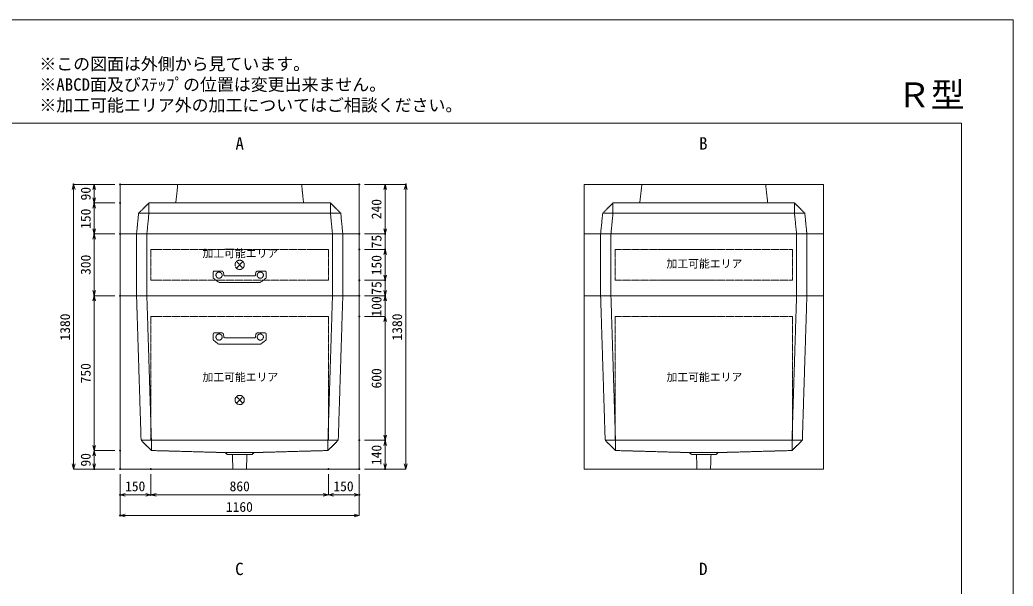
# Model space of a CAD drawing. Units: millimetres, scale not verified. Extents: x -3712 to 3712, y -2625 to 2625.
# Drawn here: x -1103 to 3712, y -120 to 2625 of the extents above; entities that cross this region are included whole.
import ezdxf
from ezdxf.enums import TextEntityAlignment as Align

# ---------------------------------------------------------------- set-up
doc = ezdxf.new("R2010")
doc.units = ezdxf.units.MM
doc.header["$LTSCALE"] = 10
doc.header["$PDMODE"] = 32
doc.header["$PDSIZE"] = 5
doc.linetypes.add('LONG_DASHED1', pattern=[7, 6, -1])
doc.linetypes.add('LONG_DOUBLE_CHAIN', pattern=[21.8, 18, -1, 0.6, -0.6, 0.6, -1])
for name, color, linetype, lineweight in [('0-0_D-TTL', 7, 'Continuous', 9), ('0-1_Defpoints', 7, 'Continuous', 9), ('0-3_D-TTL-TXT', 7, 'Continuous', 9), ('0-4_D-STR-TXT', 7, 'Continuous', 9), ('0-5_D-STR-DIM', 3, 'Continuous', 9), ('0-6_0', 7, 'Continuous', 9), ('0-7_D-STR-STR3', 2, 'LONG_DASHED1', 9), ('0-8_D-STR', 7, 'LONG_DASHED1', 9), ('0-A_D-STR-STR5', 1, 'LONG_DOUBLE_CHAIN', 9)]:
    doc.layers.add(name, color=color, linetype=linetype, lineweight=lineweight)
doc.styles.add('ＭＳ ゴシック', font='')
doc.styles.get('ＭＳ ゴシック').set_extended_font_data('MS Gothic')

# ---------------------------------------------------------------- blocks, each defined once
blk = doc.blocks.new('A$C4DE05FD1')
at = {"layer": '0-0_D-TTL', "color": 134}
for p, q in [((2000, 38000), (57400, 38000)), ((57400, 38000), (57400, 2000))]:
    blk.add_line(p, q, dxfattribs=at)
at = {"layer": '0-1_Defpoints', "color": 134}
for p, q in [((0, 42000), (59400, 42000)), ((59400, 42000), (59400, 0))]:
    blk.add_line(p, q, dxfattribs=at)
at = {"layer": '0-3_D-TTL-TXT', "style": 'ＭＳ ゴシック'}
for s, p in [('※この図面は外側から見ています。', (21630.46, 39907.83)), ('※ABCD面及びｽﾃｯﾌﾟの位置は変更出来ません。', (21630.46, 39107.83)), ('※加工可能エリア外の加工についてはご相談ください。', (21630.46, 38307.83))]:
    blk.add_text(s, height=481.1, dxfattribs=at).set_placement(p, align=Align.BOTTOM_LEFT)
blk = doc.blocks.new('_Open30')
at = {"layer": '0-6_0'}
blk.add_line((0, 0), (-10, 0), dxfattribs=at)
blk.add_lwpolyline([(-10, 2.679), (0, 0), (-10, -2.679)], dxfattribs=at)
blk = doc.blocks.new('A$C31CA379A')
at = {"layer": '0-4_D-STR-TXT', "style": 'ＭＳ ゴシック'}
for s, p in [('A', (-162.94, -1095.26)), ('B', (17819.31, -1095.26)), ('C', (-175.69, -17595.27)), ('D', (17819.31, -17595.27))]:
    blk.add_text(s, height=481.1, dxfattribs=at).set_placement(p, align=Align.BOTTOM_LEFT)
blk = doc.blocks.new('A$C2F2F3E0C')
at = {"layer": '0-8_D-STR', "linetype": 'Continuous'}
for p, q in [((-5800, 2400), (5800, 2400)), ((-5800, 0), (-5800, 2400)), ((5800, 2400), (5800, 0)), ((-5800, 0), (5800, 0))]:
    blk.add_line(p, q, dxfattribs=at)
at = {"layer": '0-8_D-STR'}
for p, q in [((-3000, 2400), (-3100, 1500)), ((3000, 2400), (3100, 1500)), ((-4900, 1000), (-4400, 1500)), ((4400, 1500), (-4400, 1500)), ((-4400, 1000), (-4400, 1500)), ((4900, 1000), (4400, 1500)), ((4400, 1000), (4400, 1500)), ((-4900, 1000), (-5000, 0)), ((4900, 1000), (-4900, 1000)), ((-4400, 1000), (-4500, 0)), ((4400, 1000), (4500, 0)), ((4900, 1000), (5000, 0))]:
    blk.add_line(p, q, dxfattribs=at)
blk = doc.blocks.new('A$C27844A11')
at = {"layer": '0-7_D-STR-STR3'}
for p, q in [((-1280, 500), (-1280, 226.8)), ((-1230, 550), (-879.2, 550)), ((1230, 550), (879.2, 550)), ((1280, 500), (1280, 226.8)), ((-1257.7, 185.2), (-1030.2, 16.8)), ((974.7, 0), (-974.7, 0)), ((-779.6, 458.7), (-771, 360.6)), ((721.2, 315), (-721.2, 315)), ((779.6, 458.7), (771, 360.6)), ((1257.7, 185.2), (1030.2, 16.8))]:
    blk.add_line(p, q, dxfattribs=at)
for centre in [(-1000, 350), (1000, 350)]:
    blk.add_circle(centre, 150, dxfattribs=at)
for centre, radius, start, end in [((-1230, 500), 50, 90, 180), ((-879.2, 450), 100, 5, 90), ((879.2, 450), 100, 90, 175), ((1230, 500), 50, 0, 90), ((-1230, 226.8), 50, 180, 236.30993), ((-974.7, 100), 100, 236.30993, 270), ((-721.2, 365), 50, 185, 270), ((721.2, 365), 50, 270, 355), ((974.7, 100), 100, 270, 303.69007), ((1230, 226.8), 50, 303.69007, 0)]:
    blk.add_arc(centre, radius, start, end, dxfattribs=at)
blk = doc.blocks.new('A$C537D4488')
at = {"layer": '0-8_D-STR', "linetype": 'Continuous'}
for p, q in [((-5800, -3000), (-5800, 0)), ((5800, -3000), (-5800, -3000))]:
    blk.add_line(p, q, dxfattribs=at)
at = {"layer": '0-8_D-STR'}
for p, q in [((-5000, 0), (-5000, -3000)), ((-4500, 0), (-4500, -3000)), ((4500, 0), (4500, -3000)), ((5000, 0), (5000, -3000))]:
    blk.add_line(p, q, dxfattribs=at)
at = {"layer": '0-8_D-STR', "linetype": 'Continuous'}
blk.add_lwpolyline([(5800, -3000), (5800, 0), (-5800, 0)], dxfattribs=at)
at = {"layer": '0-A_D-STR-STR5'}
for p, q in [((4300, -750), (4300, -2250)), ((4300, -2250), (-4300, -2250))]:
    blk.add_line(p, q, dxfattribs=at)
blk.add_lwpolyline([(4300, -750), (-4300, -750), (-4300, -2250)], dxfattribs=at)
blk = doc.blocks.new('A$C2F1459DB')
at = {"layer": '0-8_D-STR', "linetype": 'Continuous'}
for p, q in [((-5800, 0), (5800, 0)), ((-5800, -8400), (-5800, 0)), ((5800, -8400), (5800, 0)), ((-5800, -8400), (5800, -8400))]:
    blk.add_line(p, q, dxfattribs=at)
at = {"layer": '0-8_D-STR'}
for p, q in [((-5000, 0), (-4780, -7000)), ((-4500, 0), (-4280, -7000)), ((4500, 0), (4280, -7000)), ((5000, 0), (4780, -7000)), ((-4280, -7500), (-4780, -7000)), ((-4780, -7000), (4780, -7000)), ((-4280, -7500), (-4280, -7000)), ((4280, -7500), (4780, -7000)), ((4280, -7500), (4280, -7000)), ((-4280, -7500), (-700, -7600)), ((-600, -7690), (-700, -7600)), ((700, -7600), (-700, -7600)), ((600, -7690), (-600, -7690)), ((-329.8, -8400), (-352.5, -7690)), ((329.8, -8400), (352.5, -7690)), ((600, -7690), (700, -7600)), ((4280, -7500), (700, -7600))]:
    blk.add_line(p, q, dxfattribs=at)
at = {"layer": '0-A_D-STR-STR5'}
for p, q in [((4300, -1000), (4300, -7000)), ((4300, -7000), (-4300, -7000))]:
    blk.add_line(p, q, dxfattribs=at)
blk.add_lwpolyline([(4300, -1000), (-4300, -1000), (-4300, -7000)], dxfattribs=at)
blk = doc.blocks.new('A$C1C640AAB')
at = {"layer": '0-A_D-STR-STR5'}
for p, q in [((-159.1, -159.1), (159.1, 159.1)), ((-159.1, 159.1), (159.1, -159.1))]:
    blk.add_line(p, q, dxfattribs=at)
blk.add_circle((0, 0), 225, dxfattribs=at)
blk = doc.blocks.new('A$C17603a9a')
at = {"layer": '0-8_D-STR'}
blk.add_blockref('A$C537D4488', (0, 0), dxfattribs=at)
at = {"layer": '0-A_D-STR-STR5'}
blk.add_blockref('A$C1C640AAB', (0, -1500), dxfattribs=at)
blk = doc.blocks.new('A$C0a511f1a')
at = {"layer": '0-8_D-STR'}
blk.add_blockref('A$C2F1459DB', (0, 0), dxfattribs=at)
at = {"layer": '0-A_D-STR-STR5'}
blk.add_blockref('A$C1C640AAB', (0, -5050), dxfattribs=at)

msp = doc.modelspace()

# ---------------------------------------------------------------- linework, layer by layer
at = {"layer": '0-1_Defpoints'}
for p in [(-842.5, 1827.5), (-617.5, 1827.5), (-617.5, 1827.5), (542.5, 1827.5), (767.5, 1827.5), (-742.5, 1737.5), (-617.5, 1737.5), (-742.5, 1587.5), (-742.5, 1587.5), (-617.5, 1587.5), (-617.5, 1587.5), (542.5, 1587.5), (542.5, 1587.5), (667.5, 1587.5), (542.5, 1512.5), (542.5, 1512.5), (667.5, 1512.5), (542.5, 1362.5), (542.5, 1362.5), (667.5, 1362.5), (-742.5, 1287.5), (-617.5, 1287.5), (542.5, 1287.5), (542.5, 1287.5), (667.5, 1287.5), (542.5, 1187.5), (542.5, 587.5), (667.5, 587.5), (-617.5, 537.5), (-742.5, 447.5), (-617.5, 447.5), (-617.5, 447.5), (-617.5, 447.5), (-467.5, 447.5), (392.5, 447.5), (392.5, 447.5), (542.5, 447.5), (542.5, 447.5), (542.5, 447.5), (667.5, 447.5), (-617.5, 322.5), (-467.5, 322.5), (542.5, 322.5), (-617.5, 222.5)]:
    msp.add_point(p, dxfattribs=at)
at = {"layer": '0-5_D-STR-DIM'}
for p, q in [((-642.5, 1827.5), (-842.5, 1827.5)), ((-842.5, 472.5), (-842.5, 1802.5)), ((-642.5, 1827.5), (-742.5, 1827.5)), ((-742.5, 1802.5), (-742.5, 1762.5)), ((567.5, 1827.5), (667.5, 1827.5)), ((567.5, 1827.5), (767.5, 1827.5)), ((667.5, 1802.5), (667.5, 1612.5)), ((767.5, 472.5), (767.5, 1802.5)), ((-642.5, 1737.5), (-742.5, 1737.5)), ((-642.5, 1737.5), (-742.5, 1737.5)), ((-742.5, 1712.5), (-742.5, 1612.5)), ((667.5, 1612.5), (667.5, 1637.5)), ((-642.5, 1587.5), (-742.5, 1587.5)), ((-642.5, 1587.5), (-742.5, 1587.5)), ((-742.5, 1312.5), (-742.5, 1562.5)), ((567.5, 1587.5), (667.5, 1587.5)), ((567.5, 1587.5), (667.5, 1587.5)), ((667.5, 1512.5), (667.5, 1587.5)), ((567.5, 1512.5), (667.5, 1512.5)), ((567.5, 1512.5), (667.5, 1512.5)), ((667.5, 1487.5), (667.5, 1462.5)), ((667.5, 1387.5), (667.5, 1487.5)), ((667.5, 1387.5), (667.5, 1412.5)), ((567.5, 1362.5), (667.5, 1362.5)), ((567.5, 1362.5), (667.5, 1362.5)), ((667.5, 1287.5), (667.5, 1362.5)), ((667.5, 1312.5), (667.5, 1337.5)), ((-642.5, 1287.5), (-742.5, 1287.5)), ((-642.5, 1287.5), (-742.5, 1287.5)), ((-742.5, 562.5), (-742.5, 1262.5)), ((567.5, 1287.5), (667.5, 1287.5)), ((567.5, 1287.5), (667.5, 1287.5)), ((667.5, 1187.5), (667.5, 1287.5)), ((667.5, 1262.5), (667.5, 1237.5)), ((567.5, 1187.5), (667.5, 1187.5)), ((567.5, 1187.5), (667.5, 1187.5)), ((667.5, 1162.5), (667.5, 1137.5)), ((667.5, 1162.5), (667.5, 612.5)), ((567.5, 587.5), (667.5, 587.5)), ((567.5, 587.5), (667.5, 587.5)), ((-642.5, 537.5), (-742.5, 537.5)), ((-642.5, 537.5), (-742.5, 537.5)), ((667.5, 562.5), (667.5, 472.5)), ((-742.5, 512.5), (-742.5, 472.5)), ((-642.5, 447.5), (-842.5, 447.5)), ((-642.5, 447.5), (-742.5, 447.5)), ((567.5, 447.5), (667.5, 447.5)), ((567.5, 447.5), (767.5, 447.5)), ((-617.5, 422.5), (-617.5, 222.5)), ((-617.5, 422.5), (-617.5, 322.5)), ((-467.5, 422.5), (-467.5, 322.5)), ((-467.5, 422.5), (-467.5, 322.5)), ((392.5, 422.5), (392.5, 322.5)), ((392.5, 422.5), (392.5, 322.5)), ((542.5, 422.5), (542.5, 322.5)), ((542.5, 422.5), (542.5, 222.5)), ((-492.5, 322.5), (-592.5, 322.5)), ((367.5, 322.5), (-442.5, 322.5)), ((417.5, 322.5), (517.5, 322.5)), ((517.5, 222.5), (-592.5, 222.5))]:
    msp.add_line(p, q, dxfattribs=at)

# ---------------------------------------------------------------- block references
at = {"layer": '0-0_D-TTL', "xscale": 0.125, "yscale": 0.125}
msp.add_blockref('A$C4DE05FD1', (-3712.5, -2625), dxfattribs=at)
at = {"layer": '0-4_D-STR-TXT', "xscale": 0.125, "yscale": 0.125}
msp.add_blockref('A$C31CA379A', (-37.5, 2115), dxfattribs=at)
at = {"layer": '0-5_D-STR-DIM', "xscale": 2.5, "yscale": 2.5}
for p, rotation in [((-842.5, 1827.5), 90), ((-742.5, 1827.5), 90), ((667.5, 1827.5), 90), ((767.5, 1827.5), 90), ((-742.5, 1737.5), 270), ((-742.5, 1737.5), 90), ((-742.5, 1587.5), 270), ((667.5, 1587.5), 270), ((667.5, 1587.5), 270), ((-742.5, 1587.5), 90), ((667.5, 1512.5), 90), ((667.5, 1512.5), 90), ((667.5, 1362.5), 270), ((667.5, 1362.5), 270), ((-742.5, 1287.5), 270), ((667.5, 1287.5), 270), ((-742.5, 1287.5), 90), ((667.5, 1287.5), 90), ((667.5, 1187.5), 90), ((667.5, 1187.5), 90), ((667.5, 587.5), 270), ((667.5, 587.5), 90), ((-742.5, 537.5), 270), ((-742.5, 537.5), 90), ((-842.5, 447.5), 270), ((-742.5, 447.5), 270), ((667.5, 447.5), 270), ((767.5, 447.5), 270), ((-617.5, 322.5), 180), ((-467.5, 322.5), 180), ((392.5, 322.5), 180), ((-617.5, 222.5), 180)]:
    msp.add_blockref('_Open30', p, dxfattribs=dict(at, rotation=rotation))
for p in [(-467.5, 322.5), (392.5, 322.5), (542.5, 322.5), (542.5, 222.5)]:
    msp.add_blockref('_Open30', p, dxfattribs=at)
at = {"layer": '0-7_D-STR-STR3', "xscale": 0.1, "yscale": 0.1}
for p in [(-37.5, 1352.5), (-37.5, 1052.5)]:
    msp.add_blockref('A$C27844A11', p, dxfattribs=at)
at = {"layer": '0-8_D-STR', "xscale": 0.1, "yscale": 0.1}
for name, p in [('A$C2F2F3E0C', (-37.5, 1587.5)), ('A$C2F2F3E0C', (2212.5, 1587.5)), ('A$C17603a9a', (-37.5, 1587.5)), ('A$C537D4488', (2212.5, 1587.5)), ('A$C0a511f1a', (-37.5, 1287.5)), ('A$C2F1459DB', (2212.5, 1287.5))]:
    msp.add_blockref(name, p, dxfattribs=at)

# ---------------------------------------------------------------- texts
at = {"layer": '0-3_D-TTL-TXT', "style": 'ＭＳ ゴシック'}
msp.add_text('Ｒ型', height=120.3, dxfattribs=at).set_placement((3149.52, 2165.46), align=Align.BOTTOM_LEFT)
at = {"layer": '0-5_D-STR-DIM', "style": 'ＭＳ ゴシック'}
for s, p in [('90', (-745.75, 1749.63)), ('240', (664.25, 1658.5)), ('150', (-745.75, 1611.85)), ('75', (664.25, 1517.4)), ('300', (-745.75, 1388.63)), ('150', (664.25, 1386.85)), ('75', (664.25, 1292.4)), ('100', (664.25, 1186.85)), ('1380', (-845.75, 1070.6)), ('1380', (764.25, 1070.6)), ('750', (-745.75, 863)), ('600', (664.25, 838.25)), ('140', (664.25, 466.85)), ('90', (-745.75, 459.63))]:
    msp.add_text(s, height=48.09, rotation=90, dxfattribs=at).set_placement(p, align=Align.BOTTOM_LEFT)
for s, p in [('150', (-593.15, 325.75)), ('860', (-86.38, 325.75)), ('150', (416.85, 325.75)), ('1160', (-104.4, 225.75))]:
    msp.add_text(s, height=48.09, dxfattribs=at).set_placement(p, align=Align.BOTTOM_LEFT)
at = {"layer": '0-A_D-STR-STR5', "style": 'ＭＳ ゴシック'}
for p in [(-217.98, 1462.25), (2032.02, 1412.25), (-217.98, 862.25), (2032.02, 862.25)]:
    msp.add_text('加工可能エリア', height=38.49, dxfattribs=at).set_placement(p, align=Align.BOTTOM_LEFT)

doc.saveas('drawing.dxf')
